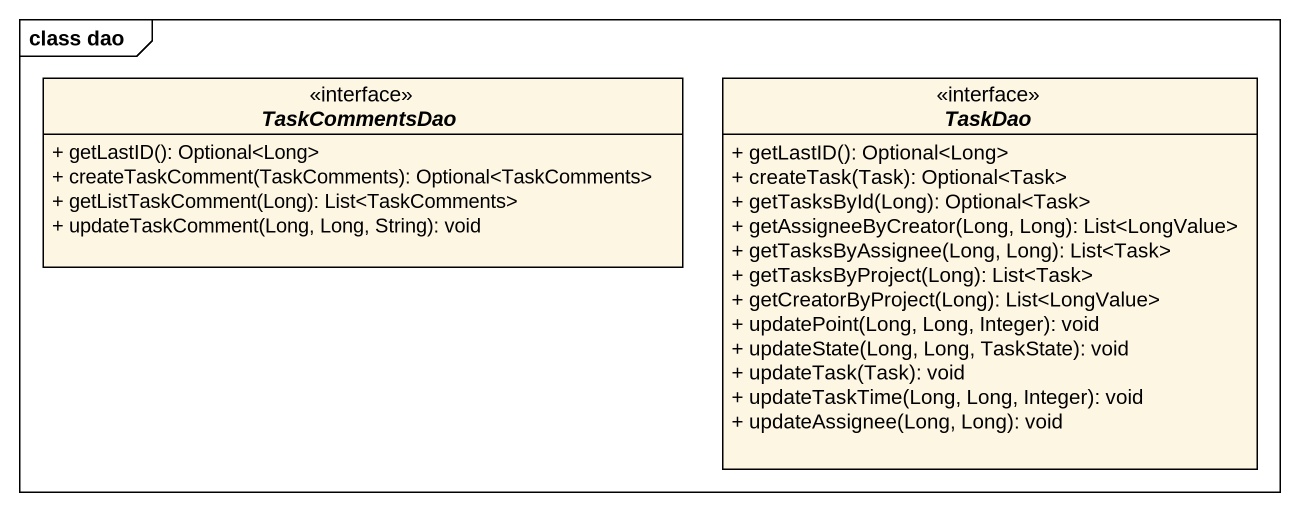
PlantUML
@startuml
mainframe class dao
hide circle
hide empty members
skinparam classAttributeIconSize 0
interface TaskCommentsDao <<interface>> {
  + getLastID(): Optional<Long>
  + createTaskComment(TaskComments): Optional<TaskComments>
  + getListTaskComment(Long): List<TaskComments>
  + updateTaskComment(Long, Long, String): void
}
interface TaskDao <<interface>> {
  + getLastID(): Optional<Long>
  + createTask(Task): Optional<Task>
  + getTasksById(Long): Optional<Task>
  + getAssigneeByCreator(Long, Long): List<LongValue>
  + getTasksByAssignee(Long, Long): List<Task>
  + getTasksByProject(Long): List<Task>
  + getCreatorByProject(Long): List<LongValue>
  + updatePoint(Long, Long, Integer): void
  + updateState(Long, Long, TaskState): void
  + updateTask(Task): void
  + updateTaskTime(Long, Long, Integer): void
  + updateAssignee(Long, Long): void
}
@enduml
